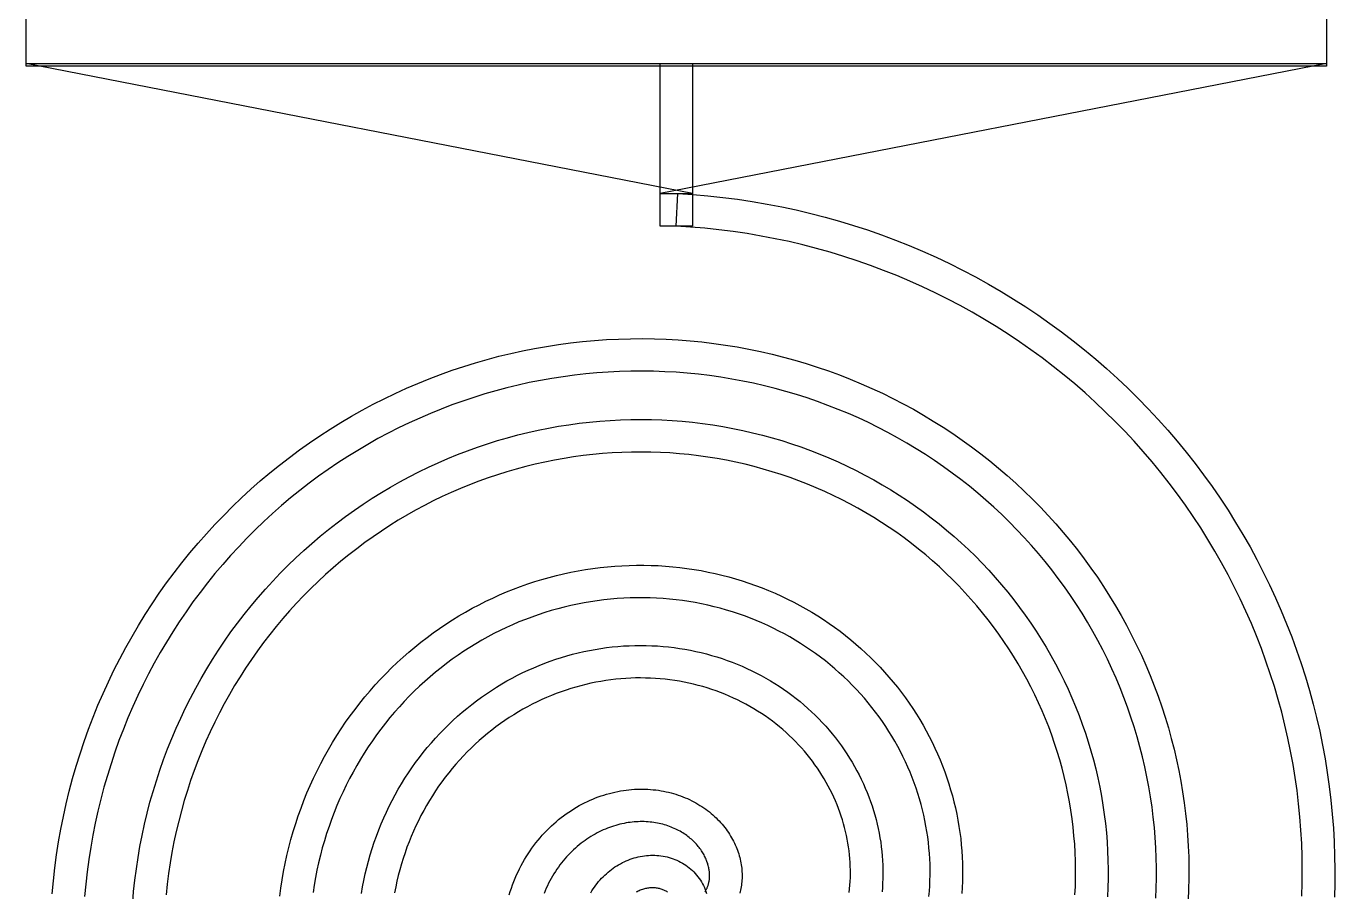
# Model space of a CAD drawing. Extents: x 9 to 42, y 13 to 118.
# Drawn here: x 15.4 to 35.53, y 65.44 to 78.75 of the extents above; entities that cross this region are included whole.
import ezdxf

# ---------------------------------------------------------------- set-up
doc = ezdxf.new("R2010")
doc.units = 0
doc.layers.get('0').update_dxf_attribs({"linetype": 'CONTINUOUS'})

msp = doc.modelspace()

# ---------------------------------------------------------------- linework, layer by layer
at = {"color": 0}
for points in [[(15.4, 108.177), (35.4, 108.177), (35.4, 78.1368), (15.4, 78.1368), (15.4, 108.177)], [(15.4, 78.1768), (35.4, 78.1768), (25.15, 76.1768), (25.65, 76.1768), (15.4, 78.1768)], [(25.15, 78.1768), (25.65, 78.1768), (25.65, 75.6768), (25.15, 75.6768), (25.15, 78.1768)]]:
    msp.add_lwpolyline(points, close=True, dxfattribs=at)
for points in [[(35.0233, 65.3733), (35.0289, 65.5756), (35.0304, 65.7781), (35.0275, 65.9808), (35.0204, 66.1838), (35.009, 66.3867), (34.9933, 66.5894), (34.9733, 66.7922), (34.949, 66.9947), (34.9206, 67.1969), (34.8876, 67.3987), (34.8506, 67.6001), (34.8092, 67.8008), (34.7635, 68.0008), (34.7135, 68.2001), (34.6593, 68.3986), (34.601, 68.5961), (34.5383, 68.7925), (34.4715, 68.9878), (34.4006, 69.1819), (34.3254, 69.3747), (34.2461, 69.5661), (34.1628, 69.756), (34.0753, 69.9443), (33.9838, 70.131), (33.8883, 70.3158), (33.7888, 70.4989), (33.6853, 70.6801), (33.5779, 70.8593), (33.4667, 71.0362), (33.3517, 71.2112), (33.2328, 71.3837), (33.1101, 71.554), (32.9838, 71.7219), (32.8539, 71.8874), (32.7203, 72.0501), (32.5832, 72.2103), (32.4425, 72.3676), (32.2985, 72.5222), (32.151, 72.6739), (32.0001, 72.8226), (31.8461, 72.9683), (31.6889, 73.1108), (31.5285, 73.2503), (31.3649, 73.3864), (31.1985, 73.5192), (31.0289, 73.6486), (30.8565, 73.7747), (30.6814, 73.8972), (30.5035, 74.0161), (30.3229, 74.1314), (30.1397, 74.2429), (29.954, 74.3508), (29.766, 74.4547), (29.5754, 74.555), (29.3826, 74.6513), (29.1878, 74.7435), (28.9907, 74.8317), (28.7915, 74.9158), (28.5904, 74.996), (28.3875, 75.0718), (28.1828, 75.1435), (27.9764, 75.211), (27.7683, 75.2742), (27.5587, 75.3331), (27.3478, 75.3875), (27.1354, 75.4376), (26.9219, 75.4833), (26.7072, 75.5244), (26.4914, 75.5613), (26.2747, 75.5935), (26.0571, 75.6211), (25.8388, 75.6443), (25.6196, 75.6629), (25.4, 75.6768), (25.4265, 76.1761), (25.6567, 76.1615), (25.8861, 76.1421), (26.115, 76.1178), (26.3431, 76.0888), (26.5701, 76.055), (26.7962, 76.0165), (27.0214, 75.9733), (27.2451, 75.9254), (27.4678, 75.8729), (27.6889, 75.8158), (27.9086, 75.754), (28.1267, 75.6879), (28.3431, 75.6171), (28.5576, 75.5419), (28.7706, 75.4624), (28.9814, 75.3785), (29.1901, 75.2901), (29.3968, 75.1976), (29.6013, 75.1008), (29.8035, 74.9999), (30.0033, 74.8949), (30.2006, 74.7858), (30.3954, 74.6726), (30.5875, 74.5556), (30.7769, 74.4347), (30.9636, 74.3099), (31.1474, 74.1814), (31.3282, 74.0492), (31.5061, 73.9133), (31.6808, 73.774), (31.8524, 73.6311), (32.0207, 73.4849), (32.1858, 73.3351), (32.3475, 73.1822), (32.5058, 73.0261), (32.6606, 72.8669), (32.8118, 72.7047), (32.9594, 72.5394), (33.1035, 72.3714), (33.2436, 72.2004), (33.3801, 72.0268), (33.5128, 71.8506), (33.6415, 71.6717), (33.7664, 71.4904), (33.8872, 71.3068), (34.004, 71.1208), (34.1168, 70.9326), (34.2256, 70.7424), (34.33, 70.55), (34.4304, 70.3557), (34.5265, 70.1596), (34.6185, 69.9618), (34.7061, 69.7622), (34.7893, 69.5611), (34.8683, 69.3586), (34.9429, 69.1546), (35.0131, 68.9493), (35.0789, 68.7429), (35.1403, 68.5353), (35.1972, 68.3268), (35.2497, 68.1172), (35.2978, 67.9069), (35.3413, 67.696), (35.3803, 67.4843), (35.4149, 67.2721), (35.4449, 67.0594), (35.4704, 66.8465), (35.4914, 66.6333), (35.5079, 66.4199), (35.5199, 66.2065), (35.5274, 65.9931), (35.5304, 65.7799), (35.5289, 65.5668), (35.5229, 65.3542)], [(15.8007, 65.4065), (15.819, 65.6072), (15.8415, 65.8072), (15.8683, 66.0065), (15.8992, 66.2049), (15.9342, 66.4024), (15.9732, 66.5989), (16.0163, 66.7942), (16.0635, 66.9883), (16.1147, 67.1812), (16.1699, 67.3728), (16.229, 67.5629), (16.2921, 67.7515), (16.3589, 67.9385), (16.4297, 68.1239), (16.5042, 68.3074), (16.5825, 68.4892), (16.6644, 68.669), (16.7501, 68.8468), (16.8393, 69.0226), (16.9321, 69.1962), (17.0285, 69.3676), (17.1282, 69.5368), (17.2314, 69.7036), (17.3381, 69.8681), (17.4479, 70.03), (17.561, 70.1894), (17.6772, 70.3461), (17.7967, 70.5003), (17.919, 70.6517), (18.0446, 70.8001), (18.1729, 70.9458), (18.3042, 71.0888), (18.4383, 71.2285), (18.5751, 71.3653), (18.7146, 71.499), (18.8567, 71.6296), (19.0012, 71.7571), (19.1483, 71.8813), (19.2979, 72.0021), (19.4496, 72.1197), (19.6037, 72.2339), (19.7599, 72.3447), (19.9182, 72.4521), (20.0785, 72.556), (20.2408, 72.6564), (20.405, 72.7532), (20.5708, 72.8463), (20.7385, 72.9358), (20.9078, 73.0218), (21.0786, 73.104), (21.2508, 73.1825), (21.4244, 73.2572), (21.5994, 73.3283), (21.7757, 73.3956), (21.9531, 73.4589), (22.1315, 73.5185), (22.3108, 73.5743), (22.4911, 73.6261), (22.6722, 73.6742), (22.8542, 73.7183), (23.0367, 73.7586), (23.2197, 73.795), (23.4032, 73.8274), (23.5872, 73.856), (23.7714, 73.8806), (23.956, 73.9013), (24.1406, 73.9181), (24.3253, 73.931), (24.51, 73.94), (24.6946, 73.9451), (24.879, 73.9464), (25.0633, 73.9436), (25.2471, 73.9371), (25.4306, 73.9268), (25.6135, 73.9125), (25.7958, 73.8944), (25.9775, 73.8726), (26.1583, 73.8469), (26.3385, 73.8176), (26.5176, 73.7844), (26.696, 73.7476), (26.8731, 73.7071), (27.0492, 73.6628), (27.224, 73.615), (27.3975, 73.5636), (27.5697, 73.5086), (27.7406, 73.45), (27.9099, 73.3879), (28.0775, 73.3225), (28.2436, 73.2535), (28.4079, 73.1812), (28.5706, 73.1056), (28.7312, 73.0267), (28.89, 72.9444), (29.0469, 72.859), (29.2017, 72.7704), (29.3543, 72.6788), (29.5049, 72.584), (29.6532, 72.4862), (29.7992, 72.3854), (29.9428, 72.2818), (30.084, 72.1754), (30.2228, 72.0661), (30.359, 71.954), (30.4926, 71.8393), (30.6236, 71.7219), (30.7521, 71.6021), (30.8776, 71.4796), (31.0006, 71.3547), (31.1206, 71.2275), (31.2376, 71.0979), (31.3519, 70.9661), (31.4632, 70.8321), (31.5715, 70.696), (31.6768, 70.5578), (31.7789, 70.4176), (31.8781, 70.2756), (31.9739, 70.1317), (32.0667, 69.9858), (32.1561, 69.8385), (32.2424, 69.6893), (32.3254, 69.5388), (32.405, 69.3865), (32.4814, 69.2331), (32.5544, 69.0781), (32.624, 68.9218), (32.6903, 68.7644), (32.7531, 68.6058), (32.8124, 68.4462), (32.8682, 68.2857), (32.9207, 68.1242), (32.9696, 67.9618), (33.0151, 67.7987), (33.0571, 67.635), (33.0954, 67.4706), (33.1303, 67.3057), (33.1617, 67.1403), (33.1896, 66.9744), (33.2139, 66.8085), (33.2347, 66.6421), (33.2519, 66.4757), (33.2656, 66.3092), (33.2758, 66.1425), (33.2825, 65.9761), (33.2856, 65.8097), (33.2853, 65.6436), (33.2814, 65.4778), (33.274, 65.3122)], [(32.7749, 65.3396), (32.7817, 65.4946), (32.7853, 65.6499), (32.7857, 65.8056), (32.7826, 65.9614), (32.7764, 66.1174), (32.7669, 66.2733), (32.754, 66.4294), (32.7379, 66.5854), (32.7185, 66.7413), (32.6957, 66.8969), (32.6696, 67.0522), (32.6401, 67.2074), (32.6074, 67.3619), (32.5714, 67.5161), (32.5321, 67.6696), (32.4894, 67.8226), (32.4435, 67.9749), (32.3943, 68.1262), (32.3419, 68.2769), (32.2863, 68.4267), (32.2274, 68.5754), (32.1651, 68.7232), (32.0999, 68.8697), (32.0314, 69.0151), (31.9597, 69.1593), (31.8849, 69.3021), (31.8069, 69.4435), (31.726, 69.5835), (31.6419, 69.7219), (31.5549, 69.8588), (31.4649, 69.9939), (31.3718, 70.1274), (31.2758, 70.259), (31.1769, 70.3889), (31.0753, 70.5168), (30.9707, 70.6426), (30.8633, 70.7665), (30.7532, 70.8883), (30.6404, 71.0079), (30.525, 71.1253), (30.4069, 71.2403), (30.2863, 71.3531), (30.1631, 71.4633), (30.0374, 71.5712), (29.9093, 71.6765), (29.7788, 71.7793), (29.646, 71.8794), (29.5108, 71.9769), (29.3735, 72.0717), (29.234, 72.1636), (29.0925, 72.2528), (28.9488, 72.339), (28.8032, 72.4225), (28.6556, 72.5028), (28.5061, 72.5801), (28.3549, 72.6544), (28.2018, 72.7257), (28.0471, 72.7937), (27.8907, 72.8586), (27.7328, 72.9203), (27.5735, 72.9788), (27.4126, 73.0339), (27.2504, 73.0857), (27.0869, 73.1342), (26.9222, 73.1792), (26.7564, 73.2208), (26.5894, 73.259), (26.4215, 73.2937), (26.2528, 73.325), (26.0831, 73.3526), (25.9125, 73.3768), (25.7413, 73.3975), (25.5694, 73.4144), (25.3969, 73.4279), (25.2242, 73.4376), (25.0508, 73.4439), (24.8771, 73.4464), (24.7032, 73.4451), (24.5292, 73.4404), (24.3549, 73.4319), (24.1807, 73.4197), (24.0065, 73.4039), (23.8325, 73.3843), (23.6586, 73.3611), (23.4851, 73.3342), (23.3119, 73.3035), (23.1392, 73.2692), (22.9669, 73.2312), (22.7953, 73.1896), (22.6244, 73.1442), (22.4542, 73.0953), (22.2849, 73.0426), (22.1164, 72.9864), (21.949, 72.9265), (21.7826, 72.8631), (21.6174, 72.796), (21.4533, 72.7254), (21.2907, 72.6513), (21.1293, 72.5736), (20.9694, 72.4925), (20.8111, 72.4078), (20.6543, 72.3197), (20.4993, 72.2283), (20.346, 72.1335), (20.1944, 72.0354), (20.0449, 71.9339), (19.8972, 71.8292), (19.7517, 71.7213), (19.6082, 71.6101), (19.4669, 71.4958), (19.3279, 71.3785), (19.1911, 71.2579), (19.0568, 71.1344), (18.9249, 71.0081), (18.7956, 70.8786), (18.6688, 70.7464), (18.5446, 70.6114), (18.4232, 70.4736), (18.3044, 70.3331), (18.1886, 70.1899), (18.0757, 70.044), (17.9657, 69.8958), (17.8586, 69.745), (17.7547, 69.5918), (17.6539, 69.4361), (17.5563, 69.2783), (17.4618, 69.1182), (17.3706, 68.956), (17.2828, 68.7915), (17.1982, 68.6251), (17.1172, 68.4568), (17.0396, 68.2865), (16.9654, 68.1144), (16.8949, 67.9407), (16.8279, 67.7651), (16.7646, 67.5881), (16.7049, 67.4094), (16.6489, 67.2294), (16.5965, 67.0479), (16.5481, 66.8653), (16.5033, 66.6812), (16.4625, 66.4961), (16.4256, 66.31), (16.3924, 66.1229), (16.3632, 65.9349), (16.3378, 65.746), (16.3165, 65.5564), (16.2992, 65.3663)], [(17.0382, 65.2675), (17.0533, 65.4426), (17.0721, 65.6171), (17.0946, 65.7908), (17.1207, 65.9638), (17.1504, 66.136), (17.1836, 66.3072), (17.2204, 66.4775), (17.2607, 66.6468), (17.3046, 66.8149), (17.3518, 66.9818), (17.4026, 67.1475), (17.4568, 67.3118), (17.5143, 67.4747), (17.5751, 67.6363), (17.6392, 67.7961), (17.7067, 67.9544), (17.7772, 68.111), (17.851, 68.2658), (17.9279, 68.4189), (18.0081, 68.5701), (18.0911, 68.7194), (18.1772, 68.8667), (18.2663, 69.0118), (18.3582, 69.155), (18.4529, 69.2958), (18.5506, 69.4346), (18.651, 69.571), (18.754, 69.705), (18.8597, 69.8367), (18.9681, 69.966), (19.079, 70.0926), (19.1924, 70.2168), (19.3081, 70.3385), (19.4262, 70.4574), (19.5467, 70.5736), (19.6693, 70.6872), (19.7943, 70.7979), (19.9212, 70.906), (20.0503, 71.011), (20.1814, 71.1132), (20.3143, 71.2125), (20.4492, 71.3088), (20.5858, 71.4021), (20.7242, 71.4924), (20.8642, 71.5796), (21.0058, 71.6636), (21.149, 71.7446), (21.2936, 71.8224), (21.4397, 71.8971), (21.5871, 71.9685), (21.7357, 72.0367), (21.8854, 72.1017), (22.0362, 72.1633), (22.1882, 72.2218), (22.3411, 72.2769), (22.495, 72.3287), (22.6496, 72.3772), (22.805, 72.4224), (22.961, 72.4642), (23.1176, 72.5026), (23.2749, 72.5376), (23.4325, 72.5693), (23.5906, 72.5976), (23.749, 72.6226), (23.9076, 72.6442), (24.0665, 72.6624), (24.2254, 72.6771), (24.3843, 72.6886), (24.5432, 72.6967), (24.7021, 72.7014), (24.8607, 72.7026), (25.019, 72.7007), (25.1771, 72.6954), (25.3347, 72.6867), (25.4919, 72.6747), (25.6486, 72.6596), (25.8047, 72.641), (25.9601, 72.6192), (26.1149, 72.5942), (26.2687, 72.566), (26.4217, 72.5346), (26.5738, 72.5), (26.7249, 72.4622), (26.8749, 72.4214), (27.0237, 72.3775), (27.1714, 72.3306), (27.3179, 72.2806), (27.4629, 72.2275), (27.6067, 72.1715), (27.749, 72.1126), (27.8899, 72.0508), (28.029, 71.9862), (28.1667, 71.9187), (28.3026, 71.8485), (28.4369, 71.7756), (28.5693, 71.6999), (28.7, 71.6215), (28.8286, 71.5406), (28.9554, 71.4571), (29.0803, 71.3711), (29.2031, 71.2826), (29.3236, 71.1917), (29.4422, 71.0983), (29.5586, 71.0028), (29.6726, 70.9049), (29.7844, 70.8047), (29.894, 70.7024), (30.0013, 70.5981), (30.106, 70.4915), (30.2083, 70.3831), (30.3081, 70.2726), (30.4054, 70.1603), (30.5003, 70.0461), (30.5925, 69.93), (30.6821, 69.8124), (30.769, 69.6931), (30.8532, 69.5719), (30.9347, 69.4494), (31.0136, 69.3254), (31.0896, 69.2), (31.1629, 69.0732), (31.2333, 68.945), (31.301, 68.8157), (31.3657, 68.6851), (31.4276, 68.5535), (31.4865, 68.4207), (31.5426, 68.2871), (31.5958, 68.1524), (31.646, 68.0169), (31.6933, 67.8806), (31.7375, 67.7436), (31.7789, 67.6058), (31.8172, 67.4675), (31.8525, 67.3286), (31.8849, 67.1893), (31.9143, 67.0496), (31.9406, 66.9094), (31.9639, 66.769), (31.9843, 66.6285), (32.0015, 66.4876), (32.0158, 66.3468), (32.0272, 66.2058), (32.0356, 66.065), (32.0408, 65.9243), (32.0432, 65.7838), (32.0426, 65.6433), (32.039, 65.5032), (32.0325, 65.3635)], [(31.5333, 65.3921), (31.5393, 65.5212), (31.5426, 65.6508), (31.5432, 65.7806), (31.5411, 65.9107), (31.5361, 66.0408), (31.5285, 66.1711), (31.5179, 66.3015), (31.5047, 66.4318), (31.4886, 66.5621), (31.4699, 66.6922), (31.4482, 66.8222), (31.4239, 66.9519), (31.3967, 67.0814), (31.3667, 67.2104), (31.334, 67.339), (31.2985, 67.4672), (31.2601, 67.5949), (31.2192, 67.7218), (31.1754, 67.8482), (31.1288, 67.9737), (31.0796, 68.0986), (31.0275, 68.2225), (30.9729, 68.3456), (30.9154, 68.4676), (30.8554, 68.5888), (30.7926, 68.7087), (30.7274, 68.8276), (30.6593, 68.9453), (30.5887, 69.0618), (30.5156, 69.1768), (30.4399, 69.2906), (30.3617, 69.4029), (30.281, 69.5138), (30.1978, 69.6231), (30.1122, 69.7308), (30.0242, 69.8368), (29.9337, 69.9413), (29.841, 70.0439), (29.7458, 70.1446), (29.6485, 70.2436), (29.5489, 70.3407), (29.4471, 70.4357), (29.3431, 70.5287), (29.2369, 70.6199), (29.1288, 70.7087), (29.0186, 70.7956), (28.9064, 70.8801), (28.7922, 70.9624), (28.6761, 71.0425), (28.5581, 71.1201), (28.4383, 71.1954), (28.3167, 71.2683), (28.1935, 71.3388), (28.0685, 71.4068), (27.9419, 71.4721), (27.8137, 71.535), (27.684, 71.5951), (27.5529, 71.6526), (27.4204, 71.7075), (27.2865, 71.7597), (27.1513, 71.809), (27.0149, 71.8557), (26.8772, 71.8994), (26.7385, 71.9404), (26.5986, 71.9785), (26.4578, 72.0136), (26.316, 72.0458), (26.1733, 72.0751), (26.0299, 72.1015), (25.8856, 72.1249), (25.7406, 72.1451), (25.595, 72.1624), (25.4489, 72.1767), (25.3021, 72.1878), (25.155, 72.1958), (25.0075, 72.2008), (24.8597, 72.2026), (24.7115, 72.2014), (24.5633, 72.1971), (24.415, 72.1894), (24.2665, 72.1789), (24.1181, 72.165), (23.9697, 72.1481), (23.8215, 72.1279), (23.6736, 72.1046), (23.526, 72.0782), (23.3786, 72.0485), (23.2317, 72.0157), (23.0853, 71.9799), (22.9393, 71.9407), (22.7942, 71.8986), (22.6496, 71.8532), (22.5057, 71.8049), (22.3628, 71.7532), (22.2207, 71.6986), (22.0796, 71.641), (21.9394, 71.5801), (21.8004, 71.5162), (21.6625, 71.4494), (21.526, 71.3796), (21.3906, 71.3068), (21.2565, 71.231), (21.124, 71.1524), (20.9929, 71.0707), (20.8633, 70.9861), (20.7354, 70.8989), (20.6092, 70.8086), (20.4846, 70.7157), (20.3619, 70.62), (20.241, 70.5215), (20.1221, 70.4204), (20.0051, 70.3167), (19.8901, 70.2103), (19.7772, 70.1014), (19.6665, 69.9899), (19.5581, 69.8758), (19.4518, 69.7594), (19.3479, 69.6407), (19.2462, 69.5196), (19.1472, 69.3961), (19.0506, 69.2704), (18.9564, 69.1425), (18.8649, 69.0124), (18.776, 68.8803), (18.6897, 68.746), (18.6061, 68.6097), (18.5254, 68.4717), (18.4474, 68.3315), (18.3724, 68.1897), (18.3001, 68.0461), (18.2308, 67.9007), (18.1646, 67.7538), (18.1013, 67.6051), (18.0411, 67.455), (17.9839, 67.3033), (17.93, 67.1504), (17.8792, 66.9961), (17.8315, 66.8406), (17.7871, 66.6838), (17.7458, 66.5258), (17.7081, 66.3668), (17.6735, 66.2068), (17.6422, 66.0458), (17.6143, 65.884), (17.5897, 65.7214), (17.5686, 65.5582), (17.551, 65.3942)], [(19.301, 65.3696), (19.3178, 65.4968), (19.3372, 65.6235), (19.3593, 65.7494), (19.3839, 65.8746), (19.4112, 65.999), (19.4411, 66.1226), (19.4735, 66.2453), (19.5083, 66.3671), (19.5457, 66.4878), (19.5856, 66.6075), (19.6279, 66.726), (19.6726, 66.8435), (19.7197, 66.9597), (19.7692, 67.0747), (19.821, 67.1885), (19.875, 67.3008), (19.9313, 67.4118), (19.9899, 67.5212), (20.0506, 67.6293), (20.1133, 67.736), (20.1783, 67.841), (20.2454, 67.9443), (20.3144, 68.0461), (20.3856, 68.1461), (20.4586, 68.2444), (20.5336, 68.3411), (20.6104, 68.4358), (20.689, 68.5287), (20.7694, 68.6199), (20.8517, 68.709), (20.9356, 68.7963), (21.0211, 68.8817), (21.1082, 68.9649), (21.1969, 69.0461), (21.2872, 69.1254), (21.3789, 69.2025), (21.4721, 69.2775), (21.5665, 69.3504), (21.6624, 69.4211), (21.7594, 69.4896), (21.8578, 69.556), (21.9572, 69.62), (22.0579, 69.6818), (22.1596, 69.7414), (22.2624, 69.7987), (22.3661, 69.8538), (22.4707, 69.9064), (22.5763, 69.9567), (22.6825, 70.0047), (22.7896, 70.0503), (22.8974, 70.0936), (23.0058, 70.1344), (23.115, 70.1731), (23.2246, 70.2092), (23.3347, 70.2428), (23.4454, 70.2742), (23.5564, 70.3031), (23.6678, 70.3294), (23.7794, 70.3535), (23.8914, 70.3751), (24.0035, 70.3944), (24.1157, 70.4112), (24.2281, 70.4256), (24.3404, 70.4375), (24.4528, 70.4471), (24.565, 70.4543), (24.6772, 70.4592), (24.7892, 70.4615), (24.901, 70.4615), (25.0125, 70.4592), (25.1238, 70.4546), (25.2346, 70.4475), (25.345, 70.4382), (25.4549, 70.4265), (25.5643, 70.4125), (25.6732, 70.3962), (25.7815, 70.3778), (25.8892, 70.3571), (25.996, 70.334), (26.1022, 70.3089), (26.2075, 70.2815), (26.3121, 70.2519), (26.4157, 70.2203), (26.5185, 70.1865), (26.6203, 70.1506), (26.721, 70.1126), (26.8207, 70.0726), (26.9193, 70.0307), (27.0167, 69.9867), (27.1131, 69.9408), (27.2081, 69.8929), (27.3019, 69.8432), (27.3944, 69.7917), (27.4857, 69.7382), (27.5756, 69.6829), (27.664, 69.626), (27.751, 69.5672), (27.8365, 69.5068), (27.9206, 69.4447), (28.0031, 69.3811), (28.084, 69.3158), (28.1635, 69.2489), (28.2413, 69.1806), (28.3174, 69.1108), (28.3918, 69.0396), (28.4646, 68.9669), (28.5356, 68.8929), (28.6047, 68.8176), (28.6722, 68.7411), (28.7379, 68.6633), (28.8018, 68.5843), (28.8639, 68.5042), (28.924, 68.4229), (28.9822, 68.3406), (29.0386, 68.2574), (29.0931, 68.1731), (29.1457, 68.0878), (29.1962, 68.0017), (29.2449, 67.9147), (29.2915, 67.8269), (29.3362, 67.7385), (29.3789, 67.6492), (29.4196, 67.5593), (29.4582, 67.4688), (29.4949, 67.3778), (29.5294, 67.2861), (29.5619, 67.194), (29.5925, 67.1015), (29.621, 67.0085), (29.6474, 66.9153), (29.6718, 66.8217), (29.6942, 66.7278), (29.7143, 66.6337), (29.7326, 66.5394), (29.7487, 66.4451), (29.7629, 66.3507), (29.775, 66.2561), (29.785, 66.1617), (29.7929, 66.0672), (29.7989, 65.9729), (29.8029, 65.8786), (29.8049, 65.7846), (29.8049, 65.6908), (29.8028, 65.5974), (29.7988, 65.504), (29.7928, 65.4112)], [(29.2871, 65.3668), (29.2942, 65.4488), (29.2994, 65.531), (29.3031, 65.6136), (29.3049, 65.6965), (29.3049, 65.7796), (29.3032, 65.8631), (29.2996, 65.9465), (29.2943, 66.0303), (29.2872, 66.1142), (29.2783, 66.1981), (29.2676, 66.2819), (29.255, 66.366), (29.2407, 66.4499), (29.2244, 66.5336), (29.2065, 66.6172), (29.1867, 66.7008), (29.1649, 66.784), (29.1414, 66.8671), (29.116, 66.9499), (29.0889, 67.0324), (29.0599, 67.1144), (29.029, 67.1961), (28.9962, 67.2774), (28.9618, 67.3581), (28.9256, 67.4383), (28.8875, 67.5179), (28.8476, 67.5969), (28.806, 67.6753), (28.7625, 67.7531), (28.7172, 67.83), (28.6703, 67.9061), (28.6217, 67.9815), (28.5711, 68.056), (28.519, 68.1296), (28.4651, 68.2024), (28.4097, 68.274), (28.3525, 68.3449), (28.2936, 68.4144), (28.2332, 68.4831), (28.1711, 68.5506), (28.1075, 68.6169), (28.0422, 68.6821), (27.9754, 68.746), (27.9072, 68.8086), (27.8374, 68.8699), (27.7661, 68.9299), (27.6935, 68.9885), (27.6193, 69.0457), (27.5438, 69.1015), (27.4669, 69.1557), (27.3888, 69.2086), (27.3092, 69.2597), (27.2283, 69.3094), (27.1463, 69.3575), (27.0631, 69.404), (26.9786, 69.4488), (26.8931, 69.4918), (26.8063, 69.5332), (26.7185, 69.5728), (26.6296, 69.6106), (26.5399, 69.6467), (26.449, 69.6808), (26.3572, 69.7132), (26.2646, 69.7437), (26.1711, 69.7722), (26.0767, 69.7989), (25.9817, 69.8236), (25.8858, 69.8464), (25.7892, 69.8671), (25.6921, 69.8858), (25.5942, 69.9026), (25.4958, 69.9172), (25.3969, 69.9299), (25.2975, 69.9404), (25.1976, 69.9489), (25.0974, 69.9553), (24.9968, 69.9594), (24.8958, 69.9615), (24.7946, 69.9615), (24.6932, 69.9594), (24.5917, 69.955), (24.4899, 69.9485), (24.3881, 69.9399), (24.2862, 69.929), (24.1844, 69.916), (24.0826, 69.9007), (23.9811, 69.8833), (23.8796, 69.8636), (23.7782, 69.8418), (23.6772, 69.8178), (23.5764, 69.7915), (23.476, 69.7632), (23.376, 69.7325), (23.2764, 69.6997), (23.1772, 69.6649), (23.0788, 69.6276), (22.9807, 69.5883), (22.8833, 69.5468), (22.7867, 69.5032), (22.6908, 69.4574), (22.5956, 69.4094), (22.5012, 69.3594), (22.4078, 69.3074), (22.3151, 69.2531), (22.2236, 69.1968), (22.1329, 69.1385), (22.0435, 69.0781), (21.955, 69.0157), (21.8676, 68.9513), (21.7815, 68.8847), (21.6967, 68.8164), (21.6131, 68.7461), (21.5308, 68.6739), (21.4499, 68.5997), (21.3704, 68.5237), (21.2924, 68.446), (21.2157, 68.3664), (21.1407, 68.285), (21.0674, 68.2018), (20.9954, 68.1169), (20.9253, 68.0304), (20.8568, 67.9421), (20.7901, 67.8522), (20.7251, 67.7608), (20.6621, 67.6678), (20.6007, 67.5733), (20.5414, 67.4774), (20.4839, 67.3799), (20.4283, 67.281), (20.3747, 67.1808), (20.3232, 67.0793), (20.2737, 66.9764), (20.2264, 66.8724), (20.1811, 66.7671), (20.1379, 66.6606), (20.0971, 66.5531), (20.0583, 66.4444), (20.0218, 66.3347), (19.9875, 66.2242), (19.9556, 66.1126), (19.9258, 66.0001), (19.8985, 65.8868), (19.8735, 65.7728), (19.8508, 65.6579), (19.8306, 65.5424), (19.8128, 65.4262)], [(20.5571, 65.4126), (20.5746, 65.5138), (20.594, 65.6142), (20.6157, 65.7138), (20.6394, 65.8128), (20.6651, 65.911), (20.6929, 66.0085), (20.7226, 66.105), (20.7544, 66.2007), (20.7881, 66.2956), (20.8238, 66.3893), (20.8613, 66.4821), (20.9007, 66.5739), (20.9418, 66.6646), (20.9849, 66.7542), (21.0297, 66.8425), (21.0764, 66.9297), (21.1247, 67.0157), (21.1747, 67.1006), (21.2265, 67.1839), (21.2799, 67.2661), (21.3347, 67.3468), (21.3913, 67.4261), (21.4494, 67.5042), (21.5089, 67.5807), (21.57, 67.6557), (21.6325, 67.7292), (21.6963, 67.8012), (21.7615, 67.8717), (21.8281, 67.9404), (21.8958, 68.0078), (21.965, 68.0733), (22.0353, 68.1374), (22.1067, 68.1996), (22.1793, 68.2601), (22.2529, 68.319), (22.3276, 68.3762), (22.4035, 68.4317), (22.4801, 68.4853), (22.5578, 68.5371), (22.6363, 68.5871), (22.7156, 68.6353), (22.7958, 68.6817), (22.8767, 68.7263), (22.9583, 68.7689), (23.0407, 68.8097), (23.1236, 68.8487), (23.2072, 68.8858), (23.2914, 68.921), (23.376, 68.9543), (23.4611, 68.9857), (23.5465, 69.0151), (23.6325, 69.0426), (23.7188, 69.0683), (23.8053, 69.0921), (23.8921, 69.1139), (23.979, 69.1337), (24.0663, 69.1518), (24.1535, 69.1678), (24.241, 69.1819), (24.3283, 69.1942), (24.4158, 69.2046), (24.5032, 69.2129), (24.5906, 69.2196), (24.6778, 69.2242), (24.7647, 69.2269), (24.8517, 69.2278), (24.9382, 69.2269), (25.0246, 69.224), (25.1106, 69.2194), (25.1963, 69.2129), (25.2814, 69.2047), (25.3663, 69.1946), (25.4506, 69.1826), (25.5344, 69.169), (25.6176, 69.1536), (25.7004, 69.1365), (25.7825, 69.1176), (25.8639, 69.0971), (25.9446, 69.0749), (26.0246, 69.051), (26.1037, 69.0254), (26.1822, 68.9982), (26.2599, 68.9694), (26.3367, 68.9392), (26.4125, 68.9072), (26.4874, 68.8738), (26.5614, 68.8389), (26.6344, 68.8025), (26.7064, 68.7646), (26.7774, 68.7253), (26.8472, 68.6847), (26.916, 68.6426), (26.9836, 68.5992), (27.0501, 68.5544), (27.1154, 68.5085), (27.1796, 68.4612), (27.2425, 68.4128), (27.3042, 68.3631), (27.3646, 68.3122), (27.4236, 68.2603), (27.4815, 68.2072), (27.5379, 68.1531), (27.5931, 68.0979), (27.6468, 68.0417), (27.6992, 67.9846), (27.7501, 67.9264), (27.7996, 67.8675), (27.8476, 67.8076), (27.8943, 67.7468), (27.9394, 67.6854), (27.9832, 67.6231), (28.0254, 67.56), (28.0661, 67.4964), (28.1053, 67.4319), (28.1429, 67.3669), (28.1792, 67.3014), (28.2138, 67.2353), (28.2468, 67.1686), (28.2782, 67.1014), (28.3082, 67.0338), (28.3365, 66.9657), (28.3633, 66.8974), (28.3886, 66.8286), (28.4122, 66.7596), (28.4343, 66.6903), (28.4549, 66.6207), (28.4738, 66.551), (28.4911, 66.481), (28.5069, 66.411), (28.5211, 66.3408), (28.5337, 66.2706), (28.5447, 66.2004), (28.5543, 66.1301), (28.5622, 66.06), (28.5686, 65.9899), (28.5735, 65.92), (28.5768, 65.8501), (28.5786, 65.7804), (28.5787, 65.711), (28.5775, 65.6418), (28.5749, 65.5729), (28.5706, 65.5043), (28.5649, 65.4361)], [(28.0611, 65.4261), (28.0671, 65.4832), (28.0719, 65.5406), (28.0754, 65.5983), (28.0778, 65.6563), (28.0789, 65.7146), (28.0786, 65.7731), (28.0771, 65.8318), (28.0743, 65.8908), (28.0701, 65.95), (28.0649, 66.0092), (28.0581, 66.0685), (28.05, 66.1279), (28.0407, 66.1875), (28.03, 66.2469), (28.0179, 66.3064), (28.0046, 66.3658), (27.9899, 66.4253), (27.9738, 66.4846), (27.9562, 66.5436), (27.9375, 66.6026), (27.9174, 66.6614), (27.8958, 66.72), (27.8731, 66.7783), (27.8489, 66.8362), (27.8233, 66.894), (27.7964, 66.9514), (27.7682, 67.0083), (27.7386, 67.0649), (27.7076, 67.121), (27.6754, 67.1767), (27.6418, 67.2318), (27.6069, 67.2864), (27.5708, 67.3404), (27.5333, 67.3938), (27.4946, 67.4465), (27.4544, 67.4988), (27.4132, 67.5501), (27.3706, 67.6008), (27.3268, 67.6508), (27.2817, 67.7), (27.2354, 67.7485), (27.1879, 67.796), (27.1393, 67.8426), (27.0894, 67.8885), (27.0385, 67.9332), (26.9864, 67.9771), (26.9331, 68.02), (26.8788, 68.0619), (26.8232, 68.1028), (26.7667, 68.1426), (26.7092, 68.1812), (26.6506, 68.2189), (26.591, 68.2553), (26.5304, 68.2906), (26.4689, 68.3246), (26.4064, 68.3575), (26.3431, 68.389), (26.2789, 68.4193), (26.2138, 68.4485), (26.1478, 68.4761), (26.0811, 68.5025), (26.0135, 68.5275), (25.9453, 68.5512), (25.8762, 68.5735), (25.8065, 68.5943), (25.7363, 68.6136), (25.6653, 68.6315), (25.5936, 68.6481), (25.5214, 68.6629), (25.4488, 68.6764), (25.3756, 68.6883), (25.3018, 68.6988), (25.2276, 68.7075), (25.1531, 68.7149), (25.0782, 68.7204), (25.0029, 68.7246), (24.9274, 68.7269), (24.8514, 68.7278), (24.7753, 68.7271), (24.699, 68.7246), (24.6225, 68.7206), (24.5458, 68.7149), (24.4692, 68.7074), (24.3924, 68.6983), (24.3156, 68.6876), (24.2387, 68.6751), (24.1619, 68.661), (24.0853, 68.6451), (24.0088, 68.6276), (23.9324, 68.6085), (23.8561, 68.5876), (23.7801, 68.565), (23.7044, 68.5407), (23.629, 68.5147), (23.554, 68.4871), (23.4793, 68.4576), (23.4051, 68.4267), (23.3312, 68.3939), (23.2581, 68.3594), (23.1853, 68.3233), (23.1131, 68.2857), (23.0415, 68.2463), (22.9707, 68.2053), (22.9004, 68.1626), (22.831, 68.1183), (22.7622, 68.0724), (22.6943, 68.0249), (22.6271, 67.9758), (22.561, 67.9251), (22.4956, 67.8729), (22.4313, 67.8192), (22.3678, 67.7639), (22.3054, 67.7072), (22.2442, 67.6489), (22.1839, 67.5892), (22.1247, 67.5281), (22.0668, 67.4654), (22.01, 67.4014), (21.9544, 67.336), (21.9001, 67.2693), (21.8472, 67.2013), (21.7954, 67.1318), (21.7451, 67.0611), (21.6963, 66.9892), (21.6486, 66.916), (21.6025, 66.8417), (21.5579, 66.7661), (21.5149, 66.6894), (21.4732, 66.6115), (21.4332, 66.5326), (21.3947, 66.4528), (21.3579, 66.3718), (21.3228, 66.2899), (21.2893, 66.2069), (21.2574, 66.1231), (21.2274, 66.0383), (21.1989, 65.9528), (21.1724, 65.8664), (21.1475, 65.7792), (21.1244, 65.6913), (21.1032, 65.6026), (21.0839, 65.5133), (21.0663, 65.4233)], [(22.8296, 65.391), (22.846, 65.4436), (22.8635, 65.4957), (22.8821, 65.5472), (22.9017, 65.5981), (22.9222, 65.6482), (22.9439, 65.6976), (22.9664, 65.7464), (22.99, 65.7944), (23.0144, 65.8418), (23.0399, 65.8883), (23.0663, 65.934), (23.0933, 65.979), (23.1214, 66.0232), (23.1503, 66.0665), (23.18, 66.1092), (23.2104, 66.1507), (23.2417, 66.1915), (23.2736, 66.2314), (23.3064, 66.2704), (23.3397, 66.3085), (23.3739, 66.3457), (23.4086, 66.3819), (23.4439, 66.4172), (23.4799, 66.4515), (23.5164, 66.4849), (23.5533, 66.5172), (23.591, 66.5486), (23.629, 66.579), (23.6676, 66.6085), (23.7067, 66.6369), (23.7461, 66.6643), (23.786, 66.6907), (23.8263, 66.7161), (23.8668, 66.7406), (23.9076, 66.7639), (23.9489, 66.7861), (23.9903, 66.8074), (24.0321, 66.8276), (24.074, 66.8468), (24.1163, 66.865), (24.1585, 66.8822), (24.201, 66.8983), (24.2436, 66.9133), (24.2862, 66.9274), (24.3292, 66.9404), (24.3719, 66.9524), (24.4149, 66.9633), (24.4576, 66.9733), (24.5006, 66.9822), (24.5433, 66.9901), (24.5861, 66.9971), (24.6288, 67.0031), (24.6714, 67.0079), (24.7138, 67.0119), (24.756, 67.0149), (24.7981, 67.0169), (24.84, 67.0179), (24.8817, 67.0181), (24.9231, 67.0172), (24.9642, 67.0156), (25.0051, 67.0128), (25.0457, 67.0093), (25.0858, 67.0049), (25.1258, 66.9994), (25.1653, 66.9932), (25.2044, 66.9861), (25.2432, 66.9782), (25.2815, 66.9694), (25.3194, 66.9599), (25.3569, 66.9496), (25.3939, 66.9385), (25.4304, 66.9265), (25.4664, 66.9138), (25.5018, 66.9004), (25.5368, 66.8863), (25.5711, 66.8714), (25.605, 66.8558), (25.6382, 66.8397), (25.6708, 66.8228), (25.7029, 66.8053), (25.7343, 66.7872), (25.7651, 66.7685), (25.7954, 66.7492), (25.8249, 66.7293), (25.8537, 66.7087), (25.8819, 66.6879), (25.9094, 66.6664), (25.9364, 66.6444), (25.9625, 66.6219), (25.9879, 66.5992), (26.0126, 66.5758), (26.0367, 66.5521), (26.06, 66.5281), (26.0825, 66.5035), (26.1044, 66.4786), (26.1254, 66.4535), (26.1458, 66.4281), (26.1654, 66.4022), (26.1843, 66.3761), (26.2024, 66.3499), (26.2197, 66.3233), (26.2363, 66.2965), (26.2521, 66.2696), (26.2672, 66.2425), (26.2815, 66.2153), (26.295, 66.1879), (26.3079, 66.1604), (26.3199, 66.1328), (26.3312, 66.1051), (26.3417, 66.0774), (26.3515, 66.0496), (26.3606, 66.0218), (26.3688, 65.994), (26.3764, 65.9662), (26.3832, 65.9385), (26.3893, 65.9108), (26.3946, 65.8833), (26.3993, 65.8558), (26.4032, 65.8285), (26.4065, 65.8012), (26.409, 65.7742), (26.4108, 65.7472), (26.4119, 65.7204), (26.4125, 65.6939), (26.4124, 65.6675), (26.4115, 65.6414), (26.41, 65.6156), (26.4079, 65.59), (26.4051, 65.5647), (26.4018, 65.5397), (26.3979, 65.515), (26.3933, 65.4906), (26.3883, 65.4665), (26.3826, 65.4428), (26.3764, 65.4194)], [(25.8392, 65.4382), (25.8438, 65.4443), (25.8482, 65.4507), (25.8526, 65.4575), (25.8569, 65.4646), (25.8613, 65.4721), (25.8656, 65.4799), (25.8697, 65.4881), (25.8738, 65.4965), (25.8776, 65.5054), (25.8815, 65.5146), (25.8851, 65.5242), (25.8886, 65.534), (25.8919, 65.5442), (25.895, 65.5547), (25.8979, 65.5656), (25.9006, 65.5768), (25.9031, 65.5883), (25.9053, 65.6001), (25.9071, 65.6122), (25.9088, 65.6246), (25.9101, 65.6374), (25.9112, 65.6503), (25.9119, 65.6635), (25.9124, 65.6771), (25.9125, 65.6908), (25.9122, 65.7049), (25.9117, 65.7192), (25.9107, 65.7338), (25.9093, 65.7485), (25.9075, 65.7633), (25.9053, 65.7785), (25.9026, 65.7939), (25.8997, 65.8094), (25.8963, 65.825), (25.8924, 65.8408), (25.8881, 65.8569), (25.8832, 65.8731), (25.8779, 65.8892), (25.8722, 65.9056), (25.866, 65.9219), (25.8592, 65.9385), (25.8519, 65.955), (25.8443, 65.9717), (25.836, 65.9882), (25.8274, 66.0049), (25.8181, 66.0215), (25.8082, 66.0382), (25.7979, 66.0549), (25.7871, 66.0714), (25.7757, 66.0879), (25.7639, 66.1043), (25.7514, 66.1207), (25.7385, 66.1369), (25.725, 66.1531), (25.7108, 66.169), (25.6963, 66.1849), (25.6813, 66.2006), (25.6656, 66.216), (25.6493, 66.2312), (25.6325, 66.2463), (25.6153, 66.2611), (25.5975, 66.2757), (25.5792, 66.29), (25.5603, 66.304), (25.5408, 66.3178), (25.521, 66.3311), (25.5006, 66.3442), (25.4797, 66.3569), (25.4582, 66.3693), (25.4363, 66.3813), (25.4139, 66.3928), (25.391, 66.4039), (25.3676, 66.4147), (25.3439, 66.425), (25.3196, 66.4349), (25.2949, 66.4442), (25.2696, 66.4531), (25.244, 66.4614), (25.2181, 66.4693), (25.1915, 66.4765), (25.1647, 66.4833), (25.1375, 66.4896), (25.11, 66.4951), (25.0819, 66.5003), (25.0538, 66.5047), (25.0251, 66.5085), (24.9961, 66.5117), (24.9668, 66.5143), (24.9372, 66.5162), (24.9075, 66.5175), (24.8774, 66.5181), (24.8469, 66.5181), (24.8164, 66.5172), (24.7856, 66.5157), (24.7546, 66.5136), (24.7233, 66.5107), (24.6921, 66.5071), (24.6606, 66.5026), (24.6289, 66.4975), (24.5971, 66.4917), (24.5653, 66.485), (24.5333, 66.4776), (24.5012, 66.4694), (24.4692, 66.4604), (24.4371, 66.4507), (24.405, 66.4401), (24.3729, 66.4288), (24.341, 66.4167), (24.309, 66.4037), (24.2771, 66.39), (24.2453, 66.3754), (24.2136, 66.36), (24.1819, 66.3438), (24.1506, 66.3268), (24.1193, 66.309), (24.0883, 66.2903), (24.0575, 66.2708), (24.0269, 66.2507), (23.9965, 66.2296), (23.9665, 66.2076), (23.9368, 66.185), (23.9074, 66.1614), (23.8782, 66.1371), (23.8494, 66.1121), (23.8211, 66.0861), (23.7932, 66.0594), (23.7657, 66.0319), (23.7386, 66.0038), (23.7121, 65.9747), (23.686, 65.9449), (23.6603, 65.9144), (23.6353, 65.8831), (23.6107, 65.8511), (23.5867, 65.8183), (23.5633, 65.7849), (23.5406, 65.7507), (23.5185, 65.7158), (23.4969, 65.6803), (23.4761, 65.644), (23.456, 65.6071), (23.4365, 65.5694), (23.4178, 65.5313), (23.3999, 65.4925), (23.3826, 65.4531), (23.3663, 65.4131)], [(24.0842, 65.4243), (24.1026, 65.4544), (24.1218, 65.4839), (24.1418, 65.5126), (24.1624, 65.5408), (24.1836, 65.5683), (24.2056, 65.595), (24.2282, 65.621), (24.2514, 65.6462), (24.2753, 65.6708), (24.2996, 65.6946), (24.3246, 65.7176), (24.3501, 65.7397), (24.3761, 65.7611), (24.4028, 65.7817), (24.4297, 65.8014), (24.4572, 65.8203), (24.4851, 65.8382), (24.5136, 65.8554), (24.5424, 65.8715), (24.5715, 65.8869), (24.601, 65.9013), (24.6308, 65.9147), (24.661, 65.9272), (24.6915, 65.9389), (24.7222, 65.9494), (24.7532, 65.9592), (24.7843, 65.9678), (24.8157, 65.9754), (24.8472, 65.9821), (24.8788, 65.9878), (24.9106, 65.9924), (24.9424, 65.996), (24.9743, 65.9986), (25.0062, 66.0001), (25.0381, 66.0006), (25.07, 66), (25.1018, 65.9985), (25.1335, 65.9957), (25.1651, 65.9919), (25.1965, 65.9872), (25.2278, 65.9812), (25.2588, 65.9743), (25.2894, 65.9662), (25.3199, 65.9572), (25.35, 65.9469), (25.3797, 65.9357), (25.4089, 65.9233), (25.4378, 65.91), (25.4661, 65.8956), (25.494, 65.88), (25.5213, 65.8635), (25.5478, 65.846), (25.5738, 65.8274), (25.5992, 65.8079), (25.6236, 65.7874), (25.6474, 65.7658), (25.6703, 65.7435), (25.6924, 65.7201), (25.7136, 65.696), (25.7337, 65.6708), (25.7531, 65.645), (25.7713, 65.6183), (25.7883, 65.591), (25.8044, 65.5629), (25.8193, 65.5342), (25.8331, 65.5047), (25.8456, 65.4747), (25.8568, 65.4443), (25.8668, 65.4133)], [(25.265, 65.4338), (25.254, 65.441), (25.2426, 65.4478), (25.231, 65.4543), (25.219, 65.4604), (25.2067, 65.4661), (25.194, 65.4714), (25.1811, 65.4764), (25.1679, 65.4808), (25.1543, 65.4849), (25.1406, 65.4885), (25.1265, 65.4917), (25.1122, 65.4943), (25.0976, 65.4965), (25.0829, 65.4983), (25.0681, 65.4996), (25.0529, 65.5004), (25.0376, 65.5006), (25.0221, 65.5004), (25.0065, 65.4996), (24.9908, 65.4983), (24.9749, 65.4965), (24.959, 65.4942), (24.9429, 65.4914), (24.9268, 65.4879), (24.9107, 65.484), (24.8944, 65.4794), (24.8782, 65.4744), (24.8619, 65.4689), (24.8458, 65.4626), (24.8296, 65.456), (24.8135, 65.4486), (24.7974, 65.4408), (24.7814, 65.4324)]]:
    msp.add_lwpolyline(points, dxfattribs=at)

doc.saveas('drawing.dxf')
